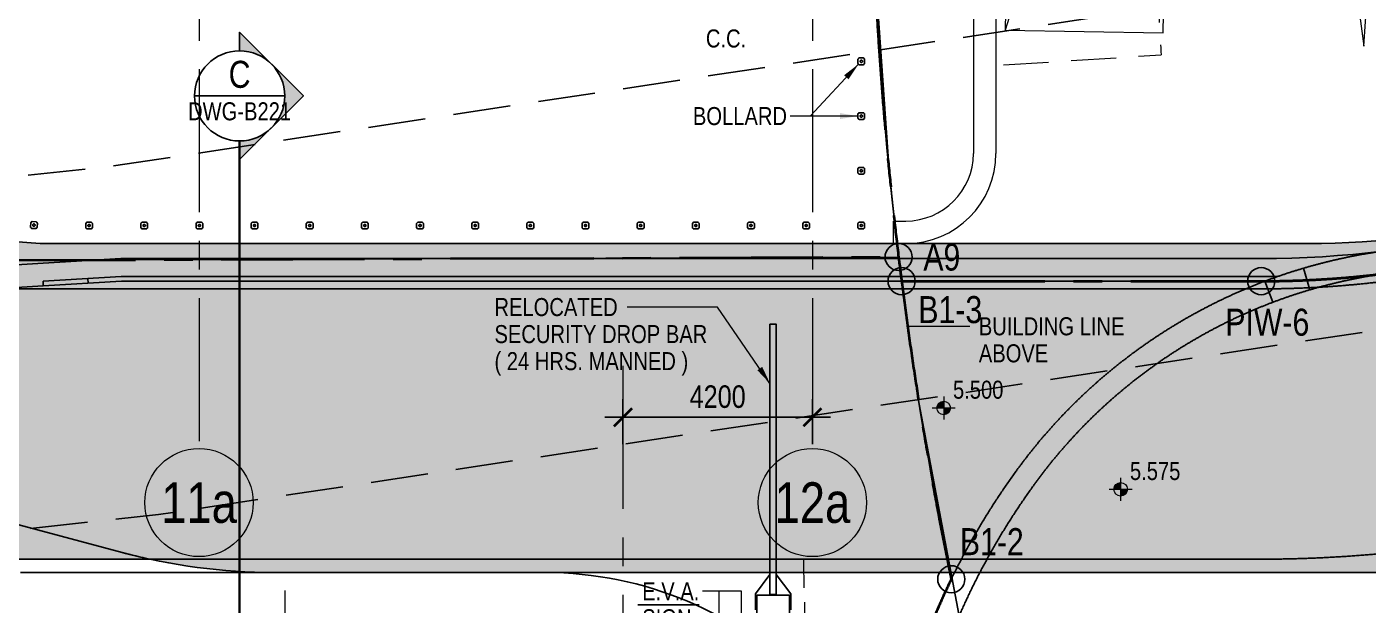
# Model space of a CAD drawing. Header units: millimetres. Extents: x 833576263 to 1668046980, y 817519639 to 1636103653.
# Drawn here: x 834088673 to 834118413, y 818019399 to 818032238 of the extents above; entities that cross this region are included whole.
import ezdxf
from ezdxf.enums import TextEntityAlignment as Align

# ---------------------------------------------------------------- set-up
doc = ezdxf.new("R2010")
doc.units = ezdxf.units.MM
doc.header["$LTSCALE"] = 100
doc.header["$MEASUREMENT"] = 0
for name, pattern in [('C160$0$DASHED', [19.049999999999997, 12.7, -6.35]), ('C160$0$Hidden', [9.524999999999999, 6.35, -3.175]), ('R_LINE_SEC$0$CENTER', [50.800000000000004, 31.75, -6.35, 6.35, -6.35]), ('R_P_Grid$0$CENTER', [50.800000000000004, 31.75, -6.35, 6.35, -6.35]), ('R_P_LG$0$HIDDEN', [9.524999999999999, 6.35, -3.175]), ('R_P_LG$0$HIDDENX2', [19.049999999999997, 12.7, -6.35]), ('R_ROAD MARK$0$DASHED', [0.75, 0.5, -0.25]), ('R_site$0$HIDDENX2', [19.049999999999997, 12.7, -6.35])]:
    doc.linetypes.add(name, pattern=pattern)
doc.layers.get('Defpoints').update_dxf_attribs({"color": 170})
for name, color, linetype in [('C160$0$+C160', 6, 'C160$0$Hidden'), ('C160$0$EVA', 1, 'C160$0$DASHED'), ('R_LINE_SEC$0$M-REFE', 3, 'Continuous'), ('R_P_LG$0$+C160', 6, 'R_P_LG$0$HIDDEN'), ('R_P_LG$0$G-SITE(Drainage Reserve)', 7, 'R_P_LG$0$HIDDENX2'), ('R_P_LG$0$S-LIT', 7, 'Continuous'), ('R_site$0$G-SITE(Drainage Reserve)', 7, 'R_site$0$HIDDENX2'), ('X-REF', 7, 'Continuous')]:
    doc.layers.add(name, color=color, linetype=linetype)
doc.layers.add('C_DWG1002P00L0LGGBP$0$C_UNDERLINE OR FSI', color=7, linetype='Continuous', true_color=0xf56e7d)
doc.layers.add('R_P_Grid$0$Defpoints-1', color=5, linetype='Continuous', plot=False)
for name, color, linetype, lineweight in [('R_P_Grid$0$RDA0251-LG', 6, 'R_P_Grid$0$CENTER', 18), ('R_P_Grid$0$RDA0251-PARK', 7, 'R_P_Grid$0$CENTER', 18), ('R_P_Grid$0$RDA0311-PARK', 7, 'Continuous', 25), ('R_P_Grid$0$RDA0312', 7, 'Continuous', 25), ('R_P_Grid$0$RDA9101_21A', 2, 'R_P_Grid$0$CENTER', 35), ('R_P_Grid$0$RDA9101_C', 2, 'R_P_Grid$0$CENTER', 35), ('R_P_Grid$0$RDA9101_C_PT', 1, 'Continuous', 25), ('R_P_Grid$0$RDA9101_P46A', 2, 'R_P_Grid$0$CENTER', 35), ('R_P_Grid$0$RDA9102', 1, 'Continuous', 25), ('R_P_LG$0$R_road mark_dwg', 7, 'Continuous', 13), ('R_P_LG$0$RDA0322', 1, 'Continuous', 18), ('R_P_LG$0$RDA04011', 4, 'Continuous', 25), ('R_P_LG$0$RDA0624', 7, 'Continuous', 13), ('R_P_LG$0$RDA2302', 7, 'R_P_LG$0$HIDDEN', 18), ('R_P_LG$0$RDA5803', 1, 'Continuous', 20), ('R_P_LG$0$RDA7201', 4, 'Continuous', 25), ('R_P_LG$0$RDA8201', 7, 'Continuous', 18), ('R_P_LG$0$RDA8301', 7, 'Continuous', 18), ('R_ROAD MARK$0$RDA8301', 1, 'Continuous', 18), ('R_WKCD_PARK$0$000-PAV-Concrete-b', 1, 'Continuous', 25), ('R_WKCD_PARK$0$000-PAV-Concrete-b1', 1, 'Continuous', 25)]:
    doc.layers.add(name, color=color, linetype=linetype, lineweight=lineweight)
doc.styles.add('R_LINE_SEC$0$ROMANS', font='arial.ttf', dxfattribs={"width": 0.8})
doc.styles.add('R_P_Grid$0$ARIAL', font='arial.ttf', dxfattribs={"width": 0.8})
doc.styles.add('R_P_Grid$0$R_GRID', font='arial.ttf', dxfattribs={"width": 0.8})
doc.styles.add('R_P_LG$0$Arial', font='arial.ttf', dxfattribs={"width": 0.8})
doc.styles.add('R_P_LG$0$romans', font='arial.ttf', dxfattribs={"width": 0.8})
doc.dimstyles.new('R_P_Grid$0$GRID', dxfattribs={"dimscale": 200, "dimtxt": 2.5, "dimasz": 2, "dimexe": 2, "dimexo": 0.5, "dimgap": 1, "dimtad": 1, "dimdec": 0, "dimzin": 12, "dimdsep": 46, "dimtxsty": 'R_P_Grid$0$ARIAL', "dimblk": 'R_P_Grid$0$_ArchTick', "dimcen": 2, "dimdle": 2, "dimclrd": 256, "dimclre": 256, "dimclrt": 4, "dimadec": 3, "dimazin": 0, "dimtfac": 1, "dimtdec": 0, "dimtix": 1, "dimtmove": 2, "dimatfit": 3, "dimfxl": 1, "dimtolj": 1, "dimarcsym": 0})
doc.dimstyles.new('R_P_LG$0$M_200LA', dxfattribs={"dimscale": 200, "dimtxt": 2.5, "dimasz": 2, "dimexe": 0.8, "dimexo": 0, "dimgap": 0.75, "dimtad": 1, "dimdec": 0, "dimrnd": 1, "dimzin": 12, "dimdsep": 46, "dimtxsty": 'R_P_LG$0$romans', "dimcen": 2, "dimdle": 1, "dimclrd": 7, "dimclre": 7, "dimclrt": 4, "dimaunit": 1, "dimadec": 3, "dimazin": 0, "dimtfac": 1, "dimtdec": 0, "dimtix": 1, "dimtmove": 2, "dimatfit": 3, "dimfxl": 1, "dimtolj": 1, "dimlwd": 18, "dimlwe": 18, "dimarcsym": 0})
pattern_1 = [(45, (0, 0), (-50.51394068101398, 151.541822043042), [0, -142.875])]

# ---------------------------------------------------------------- blocks, each defined once
blk = doc.blocks.new('R_P_Grid$0$_ArchTick')
at = {"color": 0, "linetype": 'ByBlock', "const_width": 0.15}
blk.add_lwpolyline([(-0.5, -0.5), (0.5, 0.5)], dxfattribs=at)
blk = doc.blocks.new('*D80')
at = {"layer": 'Defpoints', "color": 0, "linetype": 'Continuous', "transparency": 16777216}
for p in [(833983290.0000004, 818124763.3666668), (833984506.5811522, 818028815.1392287), (834105976.0000004, 818027126.9999998), (833982616.0001663, 818026699.9998565), (833983290.0000004, 818022660.0333312)]:
    blk.add_point(p, dxfattribs=at)
at = {"layer": 'R_P_Grid$0$RDA0312', "linetype": 'Continuous', "lineweight": -2, "transparency": 16777216}
blk.add_arc((833983290.0000004, 818026702.3328496), 2438.03619623071, 0.1983236736796268, 90.00000000004867, dxfattribs=at)
at = {"layer": 'R_P_Grid$0$RDA0312', "linetype": 'Continuous', "lineweight": -2, "transparency": 16777216, "xscale": 400, "yscale": 400, "zscale": 400}
for p, rotation in [((833983290.0000006, 818029140.3690459), 180.0000000000487), ((833985728.0215912, 818026710.7718538), 270.1983236736796)]:
    blk.add_blockref('R_P_Grid$0$_ArchTick', p, dxfattribs=dict(at, rotation=rotation))
at = {"layer": 'R_P_Grid$0$RDA0312', "color": 4, "linetype": 'Continuous', "transparency": 16777216, "insert": (833985332.3442128, 818028751.7586976), "char_height": 500, "attachment_point": 5, "rotation": 315.0991618368827, "style": 'R_P_Grid$0$ARIAL'}
blk.add_mtext('\\A1;89.802°', dxfattribs=at)
blk = doc.blocks.new('R_P_Grid$0$mark-1')
at = {"linetype": 'Continuous'}
blk.add_circle((-4.446443213623752e-14, 6.661338147750939e-15), 4, dxfattribs=at)
at = {"color": 3, "style": 'R_P_Grid$0$R_GRID', "width": 0.8}
blk.add_attdef('GRID', text='', height=3, dxfattribs=at).set_placement((-4.446443213623752e-14, 6.661338147750939e-15), align=Align.MIDDLE_CENTER)
blk = doc.blocks.new('*D200')
at = {"layer": 'Defpoints', "color": 0, "transparency": 16777216}
for p in [(834101889.9999963, 818023570.3542843), (834101889.9999963, 818022877.1783665), (834106089.9999964, 818022877.1783665)]:
    blk.add_point(p, dxfattribs=at)
at = {"layer": 'R_P_Grid$0$RDA0311-PARK', "lineweight": -2, "transparency": 16777216}
for p, q in [((834101889.9999963, 818022977.1783665), (834101889.9999963, 818023970.3542843)), ((834106089.9999964, 818022977.1783665), (834106089.9999964, 818023970.3542843)), ((834106489.9999964, 818023570.3542843), (834101489.9999963, 818023570.3542843))]:
    blk.add_line(p, q, dxfattribs=at)
at = {"layer": 'R_P_Grid$0$RDA0311-PARK', "lineweight": -2, "transparency": 16777216, "xscale": 400, "yscale": 400, "zscale": 400, "rotation": 180}
blk.add_blockref('R_P_Grid$0$_ArchTick', (834101889.9999963, 818023570.3542843), dxfattribs=at)
at = {"layer": 'R_P_Grid$0$RDA0311-PARK', "lineweight": -2, "transparency": 16777216, "xscale": 400, "yscale": 400, "zscale": 400}
blk.add_blockref('R_P_Grid$0$_ArchTick', (834106089.9999964, 818023570.3542843), dxfattribs=at)
at = {"layer": 'R_P_Grid$0$RDA0311-PARK', "color": 4, "transparency": 16777216, "insert": (834103989.9999964, 818024025.6407782), "char_height": 500, "attachment_point": 5, "style": 'R_P_Grid$0$ARIAL'}
blk.add_mtext('\\A1;4200', dxfattribs=at)
blk = doc.blocks.new('R_site')
at = {"layer": 'Defpoints'}
blk.add_lwpolyline([(834107448.9999999, 818033911.7000002), (834107801.0000001, 818028933.7000002), (834108000, 818027126.7), (834108438.0000001, 818023983.7), (834109358, 818019078.7000002), (834110558.0000001, 818014233.7), (834112034, 818009466.7), (834113781.0000001, 818004791.7000002), (834115794, 818000224.7), (834118065, 817995780.7), (834120588, 817991474.7), (834123353, 817987319.7), (834126352.0000001, 817983331.7), (834129576, 817979520.7), (834133012, 817975901.7), (834136651.0000001, 817972486.7)], dxfattribs=at)
at = {"layer": 'Defpoints', "flags": 128}
blk.add_lwpolyline([(834176136, 818164362.7000002), (834130473.9999999, 818097143.7), (834116992.9999999, 818077298.7), (834114838.9999999, 818072796.7000002), (834112948.0000001, 818068178.7), (834111323.9999999, 818063459.7), (834109973.9999999, 818058654.7000002), (834108902, 818053780.7), (834108110.9999999, 818048852.7), (834107605.0000001, 818043887.7), (834107384.0000001, 818038901.7), (834107448.9999999, 818033911.7000002), (834107801.0000001, 818028933.7000002), (834108000, 818027126.7), (833984641, 818026699.7), (833969889.9999999, 818040226.7), (833969928.0000001, 818062442.7), (833969963.9999999, 818084413.7), (833970929.9999999, 818097533.7), (833973343, 818111638.7), (833977019.9999999, 818125728.7), (833981573.9999999, 818138094.7)], dxfattribs=at)
at = {"layer": 'R_site$0$G-SITE(Drainage Reserve)', "flags": 128}
blk.add_lwpolyline([(833956628.856679, 818021451.1626452), (833964759.1950485, 818010737.3181994), (833975887.2933776, 818010459.4390956), (834007078.5259482, 818014004.6074376), (834061130.7838864, 818025962.1988494), (834090586.3940976, 818029148.3483062), (834127467.1894833, 818034735.4409635), (834127474.2260138, 818034256.5501928), (834127663.9899865, 818031803.8897867), (834127943.529674, 818029359.8335279), (834128305.5249759, 818026973.4459524), (834091590.4058999, 818021411.4516933), (834062396.4161147, 818018253.6011508), (834008364.8740518, 818006300.5925624), (833974067.3066221, 818002402.3609045), (833960662.0251503, 818002737.1034175), (833953094.5433207, 818012709.2373548), (833948573.3483185, 818012313.0204383), (833947840.021196, 818020680.9491744)], close=True, dxfattribs=at)
blk = doc.blocks.new('R_WKCD_PARK')
at = {"layer": 'Defpoints'}
blk.add_lwpolyline([(833961618.0110648, 817879844.8784273), (833961668.2652874, 817994331.6484607, -0.4057052637153095), (833969535.8480487, 818002424.7578534, 0.05618692786495175), (834023042.8602173, 818010017.0876592, -0.04697941049701544), (834087592.4085618, 818020388.9735513, -0.0163588099891262), (834088573.1495099, 818020421.0696499), (834091396.5953152, 818020421.0696499, -0.01214730960827476), (834090782.7578804, 818020569.6642944), (834073470.974117, 818025208.3427724, 0.03724923109503464), (834021539.7888765, 818015825.7687958, -0.05618692792992909), (833969363.6877087, 818008422.287413, 0.4057052637058618), (833955668.2658656, 817994334.2821738), (833955618.001523, 817879824.457176)], format="xyb", dxfattribs=at)
at = {"layer": 'R_WKCD_PARK$0$000-PAV-Concrete-b', "flags": 128}
for points in [[(834089035.1880165, 818026992.5057939), (834090755.1234308, 818027091.960641), (834116041.6026214, 818027091.960641)], [(834089035.1880146, 818026490.369254), (834090769.7546226, 818026591.9607307), (834116041.6026214, 818026591.9607307)]]:
    blk.add_lwpolyline(points, dxfattribs=at)
at = {"layer": 'R_WKCD_PARK$0$000-PAV-Concrete-b'}
for centre, radius, start, end in [((834116041.6026202, 818048844.8569379), 22252.89620740627, 270.0000000030694, 302.1120346825769), ((834116041.6026204, 818048844.856938), 21752.89620736981, 270.0000000028259, 298.4883085806641), ((834110389.602959, 817672462.0159103), 355173.0272623168, 93.44692586746964, 97.12839964510447), ((834110362.8854094, 817672590.3078665), 354542.1330762391, 93.448745978923, 97.13679896576338), ((834124141.9794233, 818012089.5690489), 8700.39025035519, 102.2616568281734, 134.3197197319337)]:
    blk.add_arc(centre, radius, start, end, dxfattribs=at)
at = {"layer": 'R_WKCD_PARK$0$000-PAV-Concrete-b1'}
blk.add_lwpolyline([(834088535.187992, 818020124.8390749), (834100170.6943988, 818020124.8390749, -0.2026485919116237), (834105979.9463164, 818017669.5350063, -0.2026485919116237)], format="xyb", dxfattribs=at)
blk = doc.blocks.new('R_P_LG$0$LMark-FFL-1')
h = blk.add_hatch(color=256)
h.paths.add_polyline_path([(0, 0.75, 0.4142135623730951), (-0.75, 0), (3.637978807091713e-12, 7.275957614183426e-12)])
h.paths.add_polyline_path([(0.75, 0), (0, 0), (0, -0.75, 0.4142135623730951)])
for p, q in [((-1.280000000002474, 0), (1.279999999998836, 0)), ((0, 1.279999999998836), (0, -1.279999999998836))]:
    blk.add_line(p, q)
blk.add_circle((0, 0), 0.75)
at = {"color": 7, "style": 'R_P_LG$0$romans', "width": 0.8}
blk.add_attdef('FFL', (1.029999999998836, 1.029999999998836), '', height=2, dxfattribs=at)
blk = doc.blocks.new('R_P_LG$0$PS-12000x3500')
at = {"layer": 'R_P_LG$0$RDA8301'}
blk.add_line((3500.000000019372, 12000.00000000559), (0, 0), dxfattribs=at)
blk.add_lwpolyline([(0, 0), (3500.000000019372, 0), (3500.000000019372, 12000.00000000559), (0, 12000.00000000559)], close=True, dxfattribs=at)
blk = doc.blocks.new('R_P_LG$0$A$C0B2562CA')
at = {"layer": 'R_P_LG$0$+C160', "linetype": 'Continuous'}
for points in [[(-70.00000011920929, 666), (70, 666), (70, 6666.000000119209), (-70.00000011920929, 6666.000000119209)], [(-360.0000001192093, 0), (360, 0), (360, 656), (-360.0000001192093, 656)]]:
    blk.add_lwpolyline(points, close=True, dxfattribs=at)
for points in [[(-390, 328.0000001192093), (-389.9999995231628, 685.9999998807907), (-69.99999964237213, 1109.963771939278)], [(390.0000002384186, 328), (390.0000002384186, 685.9999998807907), (70, 1109.963771939278)]]:
    blk.add_lwpolyline(points, dxfattribs=at)
blk = doc.blocks.new('R_P_LG$0$robust bollard')
at = {"ltscale": 0.25}
blk.add_lwpolyline([(-75, 45), (-75, -45, 0.414213562373095), (-60, -60, 0.414213562373095), (-45, -75), (45, -75, 0.414213562373095), (60, -60, 0.414213562373095), (75, -45), (75, 45, 0.414213562373095), (60, 60, 0.414213562373095), (45, 75), (-45, 75, 0.414213562373095), (-60, 60, 0.414213562373095)], format="xyb", close=True, dxfattribs=at)
at = {"layer": 'Defpoints', "linetype": 'R_P_LG$0$HIDDEN', "ltscale": 0.25}
blk.add_circle((0, 0), 25, dxfattribs=at)
blk = doc.blocks.new('R_P_LG$0$A$C230B3BA6')
at = {"layer": 'R_P_LG$0$S-LIT'}
for p, rotation in [((834107173.988853, 818031471.0988212), 270), ((834107173.988853, 818030256.2992263), 270), ((834107173.988853, 818029041.4996314), 270), ((834088830.0407988, 818027836.6720229), 176.580214018699), ((834090052.7854759, 818027826.7000363), 180.0000000007585), ((834091275.7285743, 818027826.7000363), 180.0000000007585), ((834092498.6716726, 818027826.7000363), 180.0000000007585), ((834093721.614771, 818027826.7000364), 180.0000000007585), ((834094944.5578693, 818027826.7000364), 180.0000000007585), ((834096167.5009677, 818027826.7000364), 180.0000000007585), ((834097390.444066, 818027826.7000364), 180.0000000007585), ((834098613.3871645, 818027826.7000364), 180.0000000007585), ((834099836.3302628, 818027826.7000364), 180.0000000007585), ((834101059.2733612, 818027826.7000364), 180.0000000007585), ((834102282.2164595, 818027826.7000364), 180.0000000007585), ((834103505.1595579, 818027826.7000365), 180.0000000007585), ((834104728.1026562, 818027826.7000365), 180.0000000007585), ((834105951.0457547, 818027826.7000365), 180.0000000007585), ((834107173.988853, 818027826.7000365), 180.0000000007584)]:
    blk.add_blockref('R_P_LG$0$robust bollard', p, dxfattribs=dict(at, rotation=rotation))
blk = doc.blocks.new('*U642')
h = blk.add_hatch(color=256)
h.paths.add_polyline_path([(7.071067811865478, -6.907040837769559e-10), (3.535533906278086, 3.535533905587387, -0.4142135623730952), (3.535533905587382, -3.535533906278091)])
h.paths.add_polyline_path([(3.535533905587382, -3.535533906278091, -0.198912367379658), (-4.884015414319265e-10, -5), (-6.907040837769556e-10, -7.071067811865476)])
h.paths.add_polyline_path([(3.535533906278086, 3.535533905587387), (6.907040837769567e-10, 7.071067811865487), (4.884015414319265e-10, 5, -0.1989123673796578)])
blk.add_line((-5, 1.13686837721616e-15), (5, 0))
blk.add_lwpolyline([(-4.884015414319265e-10, -5), (-6.907040837769554e-10, -7.071067811865474), (7.071067811865478, -6.907040837769559e-10), (6.907040837769559e-10, 7.071067811865478), (4.884026783003037e-10, 5)])
blk.add_circle((0, 0), 5)
at = {"style": 'R_LINE_SEC$0$ROMANS', "width": 0.8}
blk.add_attdef('MARKNO', text='', height=3, dxfattribs=at).set_placement((-2.273736754432321e-15, 0), align=Align.BOTTOM_CENTER)
at = {"color": 4, "style": 'R_LINE_SEC$0$ROMANS', "width": 0.8}
blk.add_attdef('DWGNO', text='', height=2, dxfattribs=at).set_placement((-2.273736754432321e-15, -3.302972377529386), align=Align.BOTTOM_CENTER)
blk = doc.blocks.new('R_LINE_SEC')
at = {"layer": 'R_LINE_SEC$0$M-REFE', "linetype": 'R_LINE_SEC$0$CENTER', "const_width": 50}
blk.add_lwpolyline([(834093389.9999962, 818029703.1506671), (834093389.9999962, 817976077.5195374)], dxfattribs=at)
at = {"layer": 'R_LINE_SEC$0$M-REFE', "xscale": 200, "yscale": 200, "zscale": 200}
blk.add_blockref('*U642', (834093389.9999962, 818030703.1506671), dxfattribs=at).add_auto_attribs({'DWGNO': 'DWG-B221', 'MARKNO': 'C'})
blk = doc.blocks.new('C_DWG1002P00L0LGGBP')
at = {"layer": 'C_DWG1002P00L0LGGBP$0$C_UNDERLINE OR FSI'}
blk.add_line((834102216.4449096, 818019409.2268234), (834103583.0146362, 818019409.2268234), dxfattribs=at)
blk = doc.blocks.new('R_ROAD MARK')
at = {"layer": 'R_ROAD MARK$0$RDA8301', "linetype": 'R_ROAD MARK$0$DASHED', "ltscale": 20}
blk.add_line((834110330.2312361, 818031391.5429387), (834113822.9567955, 818031615.470741), dxfattribs=at)
blk.add_arc((834193465.2728474, 818036717.005204), 79805.53887117318, 155.5078341412736, 183.6651068694576, dxfattribs=at)
blk = doc.blocks.new('C160$0$A$C0B2562CA')
at = {"layer": 'C160$0$+C160', "linetype": 'Continuous'}
for points in [[(-70.00000011920929, 666), (70, 666), (70, 6666.000000119209), (-70.00000011920929, 6666.000000119209)], [(-360.0000001192093, 0), (360, 0), (360, 656), (-360.0000001192093, 656)]]:
    blk.add_lwpolyline(points, close=True, dxfattribs=at)
for points in [[(-390, 328.0000001192093), (-389.9999995231628, 685.9999998807907), (-69.99999964237213, 1109.963771939278)], [(390.0000002384186, 328), (390.0000002384186, 685.9999998807907), (70, 1109.963771939278)]]:
    blk.add_lwpolyline(points, dxfattribs=at)
blk = doc.blocks.new('C160')
at = {"layer": 'C160$0$+C160'}
blk.add_line((834089.0351880146, 818026.490369254), (834089.035188015, 818026.5905406224), dxfattribs=at)
for points in [[(834118.845041393, 818027.2733659268, 0.2066255005085388), (834110.6026243983, 818022.3689359955, 0.2452252809898663), (834108.4403618856, 818007.6200929795, 187.9140282625024)], [(834118.9094796807, 818026.777535606, 0.2066255005085283), (834111.0076584296, 818022.0757680685, 0.2452252809892925), (834108.9125027293, 818007.7846621857, 0.2452252809892925)], [(834129.3152261456, 818022.1173904253), (834122.294221486, 818020.591485369, 0.1407991955609023), (834118.0633513953, 818018.3142836451, 0.3110381744357647), (834114.8917616027, 818002.1856698814, 0.089482206709575), (834132.2618304918, 817976.6586840344, 0.03943297298656711), (834142.5919727157, 817967.671449982, 0.237152478189665), (834153.2108777084, 817965.8326238161, 0.1430976768055735), (834160.2702062156, 817970.4101935613, 0.06446945807540719), (834164.5083905343, 817976.8440291972), (834165.0282245517, 817977.9099981397)], [(834129.4214143679, 818021.6287964608), (834122.4004097077, 818020.1028914051, 0.1407991955613214), (834118.4126821638, 818017.9565574727, 0.3109892326820957), (834115.3495404696, 818002.3867792247, 0.08947482009600971), (834132.6186981385, 817977.0088918052, 0.03943297298658172), (834142.8894329002, 817968.0733423043, 0.2371709375500069), (834153.0666423463, 817966.3113688778, 0.1431118822614334), (834159.8914333408, 817970.736584599, 0.06446945807584852), (834164.0589812573, 817977.0631896447), (834164.5788152745, 817978.1291585863)]]:
    blk.add_lwpolyline(points, format="xyb", dxfattribs=at)
for points in [[(834116.9778190263, 818026.8789356287), (834117.1194152632, 818026.3994040806)], [(834089.035188015, 818026.5905406224), (834090.7668283845, 818026.691960713), (834116.3991005106, 818026.6921174867)], [(834089.0351880146, 818026.490369254), (834090.7697546226, 818026.5919607307), (834116.1246798324, 818026.5921158083)], [(834090.0334577103, 818026.5503998174), (834090.0277182986, 818026.6502349771)], [(834116.1246798324, 818026.5921158083), (834116.3015297549, 818026.1244363188)]]:
    blk.add_lwpolyline(points, dxfattribs=at)
at = {"layer": 'C160$0$EVA', "flags": 128}
blk.add_lwpolyline([(834128.3170924032, 818030.0795009086, -0.1458440637627426), (834116.0416026195, 818026.4210696502), (834088.5731490626, 818026.4210696502, 0.01635881043925238), (834087.2001116972, 818026.3761351092, 0.04697941011225405), (834021.5397888765, 818015.8257687958, -0.05618692792992909), (833969.3636877087, 818008.422287413, 0.4057052637058618), (833955.6682658655, 817994.3342821738), (833955.618001523, 817879.8244571759), (833955.7222455201, 817865.4382867914), (833956.5902238863, 817853.6298433379, 0.1184459384947622), (833959.1135840596, 817845.729738101, 0.02256321559913431), (833976.1309629908, 817820.3181126427, 0.1502681886719424), (833991.7209271747, 817808.7761799026, 0.08520041912380924), (834018.7364937491, 817804.166668507, 0.06111927870895128), (834043.8758640277, 817807.2765456765, -0.4609204380753084), (834055.5207349241, 817798.9872375125, 0.3171904999282548), (834075.1216292751, 817775.8421836601, 0.0951500649573499), (834184.4185956891, 817768.828005926, 0.2773997467078439), (834239.0899670366, 817811.8605234886), (834242.3915218842, 817820.5586618655, -0.5103769204501658), (834255.055264985, 817823.9844460087), (834260.2461633808, 817819.7899108639, 0.373727360771168), (834277.2874303027, 817820.3981200162, -0.3737273607954108), (834287.9054504626, 817820.777081103), (834291.6443247733, 817817.7558623264), (834296.2324343261, 817823.4338241731), (834292.6545405595, 817826.3249616994, -0.4142135623816608), (834291.4452523973, 817837.7160820193), (834332.5019480572, 817888.5253202986, -0.3500615322416831), (834342.3672960048, 817890.707625676, 0.1026669828085021), (834400.8419485396, 817875.7056382927, 0.100957104215458), (834409.1365158656, 817876.9992329198), (834444.0147099661, 817889.9661795576, 0.3326783618666734), (834453.1668968465, 817904.1656148892), (834452.8572446678, 817908.5952916828, -0.1557174504712636), (834454.0241172535, 817913.3808911021), (834445.7826258425, 817911.7029035809, -0.1154191743534584), (834446.8718508717, 817908.1768886434), (834447.18150305, 817903.7472118515, -0.3326783618645803), (834441.9238637784, 817895.590089427), (834407.0456696778, 817882.6231427891, -0.1009571042037271), (834401.1209787306, 817881.699146627, -0.05141116608463887), (834372.2086608118, 817886.0467483532), (834379.3899189063, 817889.5006191178, 0.1629172916245737), (834396.5954119229, 817906.2274832596), (834392.1232980423, 817910.7812832433, -0.1790729013533158), (834376.7893310667, 817894.9077387658), (834366.5671243226, 817889.9913048262, -0.1993717825458944), (834360.3637244315, 817889.6515530347, -0.04962899271691827), (834334.8001080382, 817901.6254244884), (834322.1186035722, 817909.1792879876), (834319.0480951337, 817904.0244865434), (834323.3455556601, 817901.464661698, -0.4565498826675175), (834325.5008694355, 817889.4151299114), (834274.5527493528, 817826.357375958, -0.4142135623665467), (834263.161629033, 817825.1480877958), (834259.8455201834, 817827.8276885235, -0.2375002192090626), (834248.7266664638, 817852.4081416948, -8.458819018770887e-06), (834248.7599968606, 817853.2093860141), (834242.765185607, 817853.45886153, 8.45916002722326e-06), (834242.7318467724, 817852.6574143729, 0.09888442201445774), (834244.9167825654, 817838.7262430835, -0.3417611349268234), (834241.9305484814, 817829.2716509147, 0.1515942909560853), (834236.7820203863, 817822.6878619377), (834233.480465539, 817813.989723561, -0.2773997467040024), (834183.6667290286, 817774.7807109018, -0.0951500649620676), (834076.6282290558, 817781.6499506235, -0.2204305410192771), (834063.4323639916, 817792.490893495, -0.2646892807491914), (834064.8053109684, 817812.5393987416, -0.09835721455249403), (834067.0294432647, 817814.778837389, 0.1408408976279467), (834072.1963450047, 817820.9355122128), (834089.6141981219, 817860.1102634121, -0.1478366909444102), (834100.5778316843, 817872.816295965, -0.4109005282003134), (834111.7071206765, 817870.3928812445, 0.03169170795531974), (834114.2871147153, 817866.9278139616, 0.2522417272165344), (834125.770006398, 817862.4311570328, -0.1256855543067949), (834129.7455164917, 817861.9149435605), (834135.1135118745, 817859.7759642721), (834142.6223979482, 817855.0475611883), (834145.5621490243, 817859.9140919931), (834128.7020771767, 817870.0856928767, -0.3909616487650074), (834117.8871335909, 817872.0263360878, -0.01313730799186889), (834117.0269929823, 817873.2271240725, -0.385182825093948), (834118.5436819384, 817883.9883187383, 0.01238664475873917), (834120.8151205762, 817885.9813845071, 0.008404185468402367), (834123.0552985338, 817888.1182270101), (834117.1424996464, 817894.1131685445, -0.03849717930313025), (834096.2069851629, 817877.1163970301, 0.1377230721453672), (834084.1316848138, 817862.5478950138), (834066.7138319163, 817823.3731443087, -0.1918031019308231), (834062.1867776173, 817818.9532396334), (834051.7616538771, 817814.6139860273, -0.4463909524280664), (834035.6372227635, 817822.3092777049, 0.1181638603953805), (834032.3653595872, 817828.0097071674), (834034.386, 817830.3208), (834031.6485, 817832.687, -0.1530153310105735), (834020.841, 817838.9455), (834021.0401, 817839.1463), (834020.3463, 817839.9377), (834020.1387, 817839.7482, -0.07692450042795042), (834016.8854, 817845.3187), (834013.2673, 817848.4049), (834007.4545, 817841.5359, -0.3994126225173506), (834008.8061221506, 817824.3168133098), (834007.0687313695, 817822.1756366115), (834011.7278800411, 817818.3951163226), (834015.8194032799, 817823.4375479472, -1.550619121318107), (834022.4224493077, 817810.2399028412, -0.009420843030133354), (834018.7305329127, 817810.166665546, -0.05225876069611794), (834003.1791567056, 817811.780889957, -0.03279563687517581), (833993.7161194178, 817814.4347316531, -0.1502645362487257), (833980.9609858491, 817823.8777577368, -0.02256461508537117), (833964.2444641152, 817848.8400547819, -0.1184455387198875), (833962.5740803665, 817854.069686065), (833961.7206500287, 817865.680210334), (833961.6180110648, 817879.8448784272), (833961.6682652874, 817994.3316484607, -0.4057052637153095), (833969.5358480486, 818002.4247578534, 0.05618692786495175), (834023.0428602174, 818010.0170876592, -0.04697941049701544), (834087.5924085618, 818020.3889735512, -0.0163588099891262), (834088.57314951, 818020.42106965), (834116.0416026195, 818020.4210696503, 0.1466964730407549), (834131.6809994965, 818025.1104736701, -0.02131293819791091), (834130.7970156712, 818030.5410474327, -0.02131293819791091)], format="xyb", dxfattribs=at)
at = {"layer": 'C160$0$+C160', "linetype": 'Continuous', "xscale": 0.001, "yscale": 0.001, "zscale": 0.001}
blk.add_blockref('C160$0$A$C0B2562CA', (834105.2199999965, 818018.9688390748), dxfattribs=at)
blk = doc.blocks.new('R_P_Grid')
at = {"layer": 'R_P_Grid$0$Defpoints-1'}
for points in [[(834116992.9999999, 818077298.7), (834126573.3750521, 818091401.6999933), (834130473.9999999, 818097143.7), (834143758.4295808, 818116699.7), (833974486.7603672, 818116699.7, 0.05349236090947104), (833969963.9999999, 818084413.7), (833969889.9999999, 818040226.7), (833984641.0001659, 818026699.9998565), (834067586.5298709, 818026987.1087502), (834108001, 818027126.9999999, -0.1498646468250318)], [(834108440.3618884, 818007620.0929712, -0.1997282370089024), (834109168.6806043, 818019975.8713452, -0.02084519618489292), (834108000.9999999, 818027126.9999999), (834067586.5298709, 818026987.1087502), (834068728.4179262, 818017529.1904271, 0.01618129998536882), (834046498.63326, 818014112.3536246, 0.1579728205879089), (834065282.6574936, 817978992.624304, 0.1381182971295977), (834075161.0324117, 817973700.7835401, 0.07199480643906475), (834091040.6114165, 817972530.6304362, 0.07237412416829277), (834117284.2883334, 817982913.1773261, -0.01703961620561868), (834113742.37599, 817988285.2386328), (834114198.379233, 817992921.5811311, 0.1458815804605306), (834113708.5516616, 817995445.6422849, -0.03651851666209613)]]:
    blk.add_lwpolyline(points, format="xyb", close=True, dxfattribs=at)
at = {"layer": 'R_P_Grid$0$RDA0251-LG'}
for p, q in [((834092489.9999964, 818082095.0703534), (834092489.9999964, 818022877.1783665)), ((834106089.9999964, 818082095.0703534), (834106089.9999964, 818022877.1783665))]:
    blk.add_line(p, q, dxfattribs=at)
at = {"layer": 'R_P_Grid$0$RDA0251-PARK'}
for p, q in [((834101889.9999963, 818024712.398772), (834101889.9999963, 817991170.0118995)), ((834094389.9999964, 818019726.6999927), (834094389.9999964, 817991170.0118995))]:
    blk.add_line(p, q, dxfattribs=at)
at = {"layer": 'R_P_Grid$0$RDA9101_21A'}
blk.add_lwpolyline([(834116992.9999999, 818077298.7), (834130473.9999999, 818097143.7), (834143758.4295808, 818116699.7), (833974486.7603672, 818116699.7, 0.05349236090947128), (833969963.9999999, 818084413.7), (833969889.9999999, 818040226.7), (833984641.0001659, 818026699.9998565), (834067586.5298709, 818026987.1087501), (834108000.9999999, 818027126.9999999, -0.1498646468251182)], format="xyb", close=True, dxfattribs=at)
at = {"layer": 'R_P_Grid$0$RDA9101_C'}
blk.add_lwpolyline([(834140385.3177874, 818075952.8319536, 0.01016708418752764), (834148574.8480642, 818086679.6597004), (834152054.2777689, 818091401.6999931), (834126573.3750519, 818091401.6999931), (834116992.9999998, 818077298.6999999, 0.1498646468251573), (834108000.9999998, 818027126.9999998, 0.001550329006727512), (834108067.2926193, 818026591.9607306), (834116041.6026208, 818026591.9607306, 0.1409814023289749), (834127866.4339801, 818029993.7362038, -0.04146673570104675), (834127519.8175052, 818039801.4731295, -0.1476228968622175)], format="xyb", close=True, dxfattribs=at)
at = {"layer": 'R_P_Grid$0$RDA9101_C_PT'}
for centre in [(834108067.2926193, 818026591.9607306), (834116041.6026208, 818026591.9607306)]:
    blk.add_circle(centre, 300, dxfattribs=at)
at = {"layer": 'R_P_Grid$0$RDA9101_P46A'}
blk.add_lwpolyline([(834116992.9999999, 818077298.7), (834130473.9999999, 818097143.7), (834143758.4295808, 818116699.7), (833974486.7603672, 818116699.7, 0.05349236090947128), (833969963.9999999, 818084413.7), (833969889.9999999, 818040226.7), (833969957.428766, 818008440.0812304, 0.05555362442850548), (834021539.7888343, 818015825.7687982, -0.03327651942992129), (834067877.3898227, 818024578.0024849), (834068728.4179262, 818017529.1904271, 0.01618129998536882), (834046498.63326, 818014112.3536246, 0.157972820587046), (834065282.6574935, 817978992.6243042, 0.1381182971284425), (834075161.0324113, 817973700.7835402, 0.0719948064404726), (834091040.6114165, 817972530.6304362, 0.07237412416829263), (834117284.2883334, 817982913.1773261, -0.01703961620561855), (834113742.37599, 817988285.2386328), (834114198.379233, 817992921.581131, 0.1458815804604409), (834113708.5516616, 817995445.6422848, -0.03651851666338098), (834108440.3618883, 818007620.0929716, -0.1997282370030871), (834109168.6806043, 818019975.8713452, -0.02084519618570019), (834108000.9999999, 818027126.9999999, -0.1498646468251182)], format="xyb", close=True, dxfattribs=at)
at = {"layer": 'R_P_Grid$0$RDA9102'}
for centre in [(834108001, 818027127), (834109168.6806043, 818019975.8713452)]:
    blk.add_circle(centre, 300, dxfattribs=at)
at = {"layer": 'R_P_Grid$0$RDA0251-LG', "xscale": 300, "yscale": 300, "zscale": 300}
for p, values in [((834092489.9999964, 818021677.1783665), {'GRID': '11a'}), ((834106089.9999964, 818021677.1783665), {'GRID': '12a'})]:
    blk.add_blockref('R_P_Grid$0$mark-1', p, dxfattribs=at).add_auto_attribs(values)
at = {"layer": 'R_P_Grid$0$RDA9101_C_PT', "style": 'R_P_Grid$0$ARIAL', "width": 0.8}
for s, p in [('B1-3', (834108439.0806354, 818025660.7195797)), ('PIW-6', (834115245.5089772, 818025381.2340333))]:
    blk.add_text(s, height=600, rotation=3.396031469342597e-06, dxfattribs=at).set_placement(p)
at = {"layer": 'R_P_Grid$0$RDA9102', "style": 'R_P_Grid$0$ARIAL', "width": 0.8}
for s, rotation, p in [('A9', 3.396031469342597e-06, (834108549.6513293, 818026826.7000002)), ('B1-2', 5.464151336010184e-06, (834109360, 818020510))]:
    blk.add_text(s, height=600, rotation=rotation, dxfattribs=at).set_placement(p)
at = {"layer": 'R_P_Grid$0$RDA0311-PARK'}
dim = blk.add_linear_dim(base=(834101889.9999963, 818023570.3542843), p1=(834106089.9999964, 818022877.1783665), p2=(834101889.9999963, 818022877.1783665), dimstyle='R_P_Grid$0$GRID', dxfattribs=at)
dim.commit()
dim.dimension.update_dxf_attribs({"geometry": '*D200', "text_midpoint": (834103989.9999964, 818024025.6407782)})
at = {"layer": 'R_P_Grid$0$RDA0312', "linetype": 'Continuous'}
dim = blk.add_angular_dim_2l(base=(833984506.5811522, 818028815.1392287), line1=((834105976.0000004, 818027126.9999999), (833982616.0001663, 818026699.9998565)), line2=((833983290.0000004, 818022660.0333312), (833983290.0000004, 818124763.3666668)), dimstyle='R_P_Grid$0$GRID', dxfattribs=at)
dim.commit()
dim.dimension.update_dxf_attribs({"geometry": '*D80', "text_midpoint": (833985332.3442129, 818028751.7586976)})
blk = doc.blocks.new('R_P_LG')
at = {"layer": 'R_P_LG$0$RDA0624', "lineweight": 18}
h = blk.add_hatch(dxfattribs=at)
h.set_pattern_fill('DOTS', color=4, scale=90, angle=45, style=0)
h.set_pattern_definition(pattern_1)
edge = h.paths.add_edge_path()
edge.add_arc((834065389.9999963, 818020126.6999962), 13000.00000263652, 75.00000000414259, 89.9999999952714)
edge.add_line((834065389.9999974, 818033126.6999989), (833989233.5976833, 818033126.7000066))
edge.add_arc((833989233.597684, 818040126.7000055), 6999.999998927116, 227.4784739362417, 269.9999999941455, ccw=False)
edge.add_line((833984502.527596, 818034967.5357507), (833978583.9299077, 818040395.0234413))
edge.add_arc((833983314.9999862, 818045554.1876857), 6999.999984888378, 180, 227.4784739363992, ccw=False)
edge.add_line((833976315.0000013, 818045554.1876857), (833976315.0000013, 818098726.7000034))
edge.add_arc((833983314.976107, 818098726.709901), 6999.976105696999, 115.8417149994728, 180.0000810131503, ccw=False)
edge.add_line((833980263.7812061, 818105026.6999928), (834002230.1033152, 818105026.6999928))
edge.add_line((834002230.1033152, 818105026.6999928), (834002230.413197, 818116699.7000031))
edge.add_line((834002230.413197, 818116699.7000031), (833958315.0000013, 818116699.7000031))
edge.add_line((833958315.0000013, 818116699.7000031), (833958315.0000013, 818110699.7000031))
edge.add_line((833958315.0000013, 818110699.7000031), (833963315.0000012, 818110699.7000031))
edge.add_arc((833963315.0000015, 818103699.7000035), 6999.999999642372, -2.9272086976561695e-09, 90.00000000292721, ccw=False)
edge.add_line((833970315.0000012, 818103699.7000031), (833970315.0000012, 818045554.1876926))
edge.add_arc((833983315.0000013, 818045554.1876926), 13000.00000011921, 180, 227.4784739345236)
edge.add_line((833974528.726979, 818035972.8826468), (833980447.3246655, 818030545.3949575))
edge.add_arc((833989233.5976875, 818040126.7000029), 12999.99999955266, 227.4784739342649, 269.9999999989492)
edge.add_line((833989233.5976872, 818027126.7000034), (834065245.1822366, 818027126.700002))
edge.add_arc((834065245.1822366, 818019026.6999972), 8100.000004768372, 75.00000000437308, 90, ccw=False)
edge.add_line((834067341.6165025, 818026850.6991949), (834090782.7578804, 818020569.6642944))
edge.add_arc((834094147.4054662, 818033126.7000366), 13000.00000035616, 255.0000000030815, 269.9999999994746)
edge.add_line((834094147.4054661, 818020126.7000363), (834118759.2740967, 818020126.7000363))
edge.add_arc((834118759.2740966, 818033126.7000384), 13000.00000214577, 270.0000000005253, 282.2616543713316)
edge.add_line((834121520.1678634, 818020423.256975), (834124956.9902881, 818021170.1963334))
edge.add_arc((834126677.2394812, 818013254.9741181), 8100.000000232277, 20.44433993465998, 102.2616543725735, ccw=False)
edge.add_arc((834190761.176432, 818035930.6960492), 59878.77763876336, 183.6705173323146, 199.3563955367698, ccw=False)
edge.add_line((834131005.2285776, 818032097.3283995), (834127870.7181177, 818029996.4247496))
edge.add_line((834127870.7181177, 818029996.4247496), (834126362.9837276, 818029715.8154355))
edge.add_arc((834117071.8822508, 818047426.7000369), 20000.00000036203, 270.00000000068303, 297.68143099358963, ccw=False)
edge.add_line((834117071.882251, 818027426.7000365), (834089164.086918, 818027426.7000363))
edge.add_arc((834089164.0869178, 818033426.7000366), 6000.000000357628, 255.000000005385, 270.0000000022767, ccw=False)
edge.add_line((834087611.1726476, 818027631.1450784), (834068754.6475824, 818032683.7357408))
h = blk.add_hatch(dxfattribs=at)
h.set_pattern_fill('DOTS', color=4, scale=90, angle=45, style=0)
h.set_pattern_definition(pattern_1)
h.paths.add_polyline_path([(834023042.8602176, 818010017.0876594, -0.04697941049407422), (834087592.408558, 818020388.973551, -0.01635880999319798), (834088573.1495063, 818020421.0696499), (834091396.5953152, 818020421.0696499, -0.01214730963753641), (834090782.757879, 818020569.6642947), (834073470.974117, 818025208.3427724, 0.03724923109559444), (834021539.7888758, 818015825.7687956, -0.05618692792907699), (833969363.6877087, 818008422.287413, 0.4057052637059681), (833955668.2658656, 817994334.2821738), (833955655.7003256, 817965708.0690124), (833961655.7009034, 817965708.0690124), (833961668.2652874, 817994331.6484606, -0.4057052637084708), (833969535.8480484, 818002424.7578534, 0.05618692786552941)])
at = {"layer": 'Defpoints', "color": 5}
blk.add_lwpolyline([(833989233.5976872, 818027126.7000034), (834065245.1822366, 818027126.700002, -0.06554346279576763), (834067341.6165025, 818026850.6991949), (834090782.7578804, 818020569.6642944, 0.06554346280049257), (834094147.4054661, 818020126.7000363), (834118759.2740967, 818020126.7000363, 0.05355266656695953), (834121520.1678634, 818020423.256975), (834124956.9902881, 818021170.1963334, -0.3729764051908794), (834134267.0363305, 818016084.2821238, -0.06851492487212295), (834131005.2285776, 818032097.3283995), (834127870.7181177, 818029996.4247496), (834126362.9837277, 818029715.8154355, -0.1213738252366265), (834117071.882251, 818027426.7000365), (834089164.086918, 818027426.7000363, -0.06554346280172793), (834087611.1726476, 818027631.1450784), (834068754.6475824, 818032683.7357408, 0.06554346278836554), (834065389.9999974, 818033126.6999989), (833989233.5976833, 818033126.7000066, -0.1876937965184165)], format="xyb", dxfattribs=at)
at = {"layer": 'R_P_LG$0$G-SITE(Drainage Reserve)', "flags": 128}
blk.add_lwpolyline([(833956628.856679, 818021451.1626452), (833964759.1950485, 818010737.3181994), (833975887.2933776, 818010459.4390956), (834007078.5259482, 818014004.6074376), (834061130.7838864, 818025962.1988494), (834090586.3940976, 818029148.3483062), (834127467.1894833, 818034735.4409635), (834127474.2260138, 818034256.5501928), (834127663.9899865, 818031803.8897867), (834127943.529674, 818029359.8335279), (834128305.5249759, 818026973.4459524), (834091590.4058999, 818021411.4516933), (834062396.4161147, 818018253.6011508), (834008364.8740518, 818006300.5925624), (833974067.3066221, 818002402.3609045), (833960662.0251503, 818002737.1034175), (833953094.5433207, 818012709.2373548), (833948573.3483185, 818012313.0204383), (833947840.021196, 818020680.9491744)], close=True, dxfattribs=at)
at = {"layer": 'R_P_LG$0$R_road mark_dwg'}
for p, q in [((834109659.7339762, 818036717.005204), (834109659.7339762, 818029426.6974427)), ((834110159.7339762, 818036717.005204), (834110159.7339762, 818029426.6974427)), ((834107885.6705099, 818027426.7000363), (834107885.6705099, 818027926.7000363)), ((834107885.6705099, 818027926.7000363), (834108159.7339764, 818027926.7000363)), ((834108159.7339764, 818027426.7000363), (834107885.6705099, 818027426.7000363))]:
    blk.add_line(p, q, dxfattribs=at)
at = {"layer": 'R_P_LG$0$R_road mark_dwg', "flags": 128}
blk.add_lwpolyline([(834117659.7378792, 818036741.2070825), (834118319.9317877, 818031811.0219588), (834118659.7880318, 818036806.9343303)], dxfattribs=at)
at = {"layer": 'R_P_LG$0$R_road mark_dwg'}
for radius in [1999.999999929976, 1499.999999947497]:
    blk.add_arc((834108159.7339764, 818029426.7000363), radius, 270, 0, dxfattribs=at)
at = {"layer": 'R_P_LG$0$RDA2302'}
blk.add_line((834105890.0988004, 818020421.0696636), (834109078.0044411, 818020421.0696636), dxfattribs=at)
for centre, radius, start, end in [((834194312.2816168, 818037549.5435693), 86938.29276453934, 185.5266016610454, 191.3626777260818), ((834196876.1402559, 818022014.8689787), 91000.00000007574, 181.0035455359996, 187.2208446998837)]:
    blk.add_arc(centre, radius, start, end, dxfattribs=at)
at = {"layer": 'R_P_LG$0$RDA5803'}
for p, q in [((834117071.882251, 818027426.7000365), (834089164.086918, 818027426.7000363)), ((834067341.6165025, 818026850.6991949), (834090782.7578804, 818020569.6642944)), ((834094147.4054661, 818020126.7000363), (834118759.2740967, 818020126.7000363))]:
    blk.add_line(p, q, dxfattribs=at)
blk.add_lwpolyline([(833961618.0110648, 817879844.8784273), (833961668.2652874, 817994331.6484607, -0.4057052637153095), (833969535.8480487, 818002424.7578534, 0.05618692786495175), (834023042.8602173, 818010017.0876592, -0.04697941049701544), (834087592.4085618, 818020388.9735513, -0.0163588099891262), (834088573.1495099, 818020421.0696499), (834091396.5953152, 818020421.0696499, -0.01214730960827476), (834090782.7578804, 818020569.6642944), (834073470.974117, 818025208.3427724, 0.03724923109503464), (834021539.7888765, 818015825.7687958, -0.05618692792992909), (833969363.6877087, 818008422.287413, 0.4057052637058618), (833955668.2658656, 817994334.2821738), (833955618.001523, 817879824.457176)], format="xyb", dxfattribs=at)
for centre, radius, start, end in [((834117071.8822503, 818047426.7000393), 20000.00000275023, 270.000000002049, 297.6814309919288), ((834089164.0869178, 818033426.7000366), 6000.000000357628, 255.000000005385, 270.0000000022767), ((834094147.4054662, 818033126.7000365), 13000.00000024102, 255.0000000029454, 269.9999999994746)]:
    blk.add_arc(centre, radius, start, end, dxfattribs=at)
at = {"layer": 'R_P_LG$0$+C160', "linetype": 'Continuous'}
blk.add_blockref('R_P_LG$0$A$C0B2562CA', (834105219.9999964, 818018968.8390749), dxfattribs=at)
at = {"layer": 'R_P_LG$0$RDA0322', "xscale": 200, "yscale": 200, "zscale": 200}
for p, values in [((834109000.9420118, 818023776.7000363), {'FFL': '5.500'}), ((834112924.5557811, 818021972.1370867), {'FFL': '5.575'})]:
    blk.add_blockref('R_P_LG$0$LMark-FFL-1', p, dxfattribs=at).add_auto_attribs(values)
at = {"layer": 'R_P_LG$0$RDA7201'}
blk.add_blockref('R_P_LG$0$A$C230B3BA6', (0, 0), dxfattribs=at)
at = {"layer": 'R_P_LG$0$RDA8301', "rotation": 359.0000000011001}
blk.add_blockref('R_P_LG$0$PS-12000x3500', (834110367.6616832, 818032166.5654339), dxfattribs=at)
at = {"layer": 'R_P_LG$0$RDA04011', "width": 0.8}
for s, height, style, p in [('C.C.', 399.9999999999999, 'R_P_LG$0$Arial', (834103728.5722691, 818031778.6999912)), ('RELOCATED', 400, 'R_P_LG$0$romans', (834099041.0162134, 818025817.1043607)), ('SECURITY DROP BAR', 400, 'R_P_LG$0$romans', (834099041.0162134, 818025217.1043607)), ('BUILDING LINE', 400, 'R_P_LG$0$Arial', (834109780.0308496, 818025390.2646006)), ('( 24 HRS. MANNED )', 400, 'R_P_LG$0$romans', (834099041.0162134, 818024617.1043607)), ('ABOVE', 400, 'R_P_LG$0$Arial', (834109780.0308496, 818024790.2646006))]:
    blk.add_text(s, height=height, dxfattribs=dict(at, style=style)).set_placement(p)
at = {"layer": 'R_P_LG$0$RDA04011', "insert": (834103440.1813926, 818030456.2992263), "char_height": 400, "width": 2514.091999999998, "attachment_point": 1, "line_spacing_factor": 0.9, "style": 'R_P_LG$0$Arial'}
blk.add_mtext('BOLLARD', dxfattribs=at)
at = {"layer": 'R_P_LG$0$RDA8201', "color": 4, "insert": (834102316.4449096, 818019909.2268234), "char_height": 400, "width": 2001.881378641128, "attachment_point": 1, "line_spacing_factor": 0.9, "style": 'R_P_LG$0$Arial'}
blk.add_mtext('\\W0.8000;E.V.A. SIGN', dxfattribs=at)
at = {"layer": 'R_P_LG$0$RDA04011'}
for points in [[(834107113.988853, 818031411.0988212), (834106042.9120378, 818030256.2992262), (834105595.9120378, 818030256.2992262)], [(834107098.988853, 818030256.2992263), (834105595.9120378, 818030256.2992262)]]:
    blk.add_leader(points, dimstyle='R_P_LG$0$M_200LA', dxfattribs=at)
for points in [[(834105149.9999963, 818024322.628578), (834103985.1916493, 818026017.1043607), (834101980.7653856, 818026017.1043607)], [(834108200.4798974, 818025590.2646006), (834109580.0308496, 818025590.2646006)]]:
    blk.add_leader(points, dimstyle='R_P_LG$0$M_200LA', override={"dimtad": 0}, dxfattribs=at)
at = {"layer": 'R_P_LG$0$RDA8201'}
for points in [[(834104021.6147913, 818018306.6999928), (834104021.6147913, 818019709.2268234), (834103652.1721506, 818019709.2268234)], [(834104516.3757756, 818018306.6999928), (834104516.3757756, 818019709.2268234), (834103652.1721506, 818019709.2268234)]]:
    blk.add_leader(points, dimstyle='R_P_LG$0$M_200LA', override={"dimgap": 0.75, "dimtad": 0}, dxfattribs=at)

msp = doc.modelspace()

# ---------------------------------------------------------------- block references
at = {"layer": 'X-REF'}
for name in ['R_P_Grid', 'C_DWG1002P00L0LGGBP']:
    msp.add_blockref(name, (0, 0), dxfattribs=at)

# ---------------------------------------------------------------- next in the draw order: block references
msp.add_blockref('R_site', (0, 0), dxfattribs=at)

# ---------------------------------------------------------------- next in the draw order: block references
for name in ['R_WKCD_PARK', 'R_ROAD MARK', 'R_LINE_SEC']:
    msp.add_blockref(name, (0, 0), dxfattribs=at)

# ---------------------------------------------------------------- next in the draw order: block references
at = {"layer": 'X-REF', "xscale": 1000, "yscale": 1000, "zscale": 1000}
msp.add_blockref('C160', (0, 0), dxfattribs=at)

# ---------------------------------------------------------------- next in the draw order: block references
at = {"layer": 'X-REF'}
msp.add_blockref('R_P_LG', (0, 0), dxfattribs=at)

doc.saveas('drawing.dxf')
